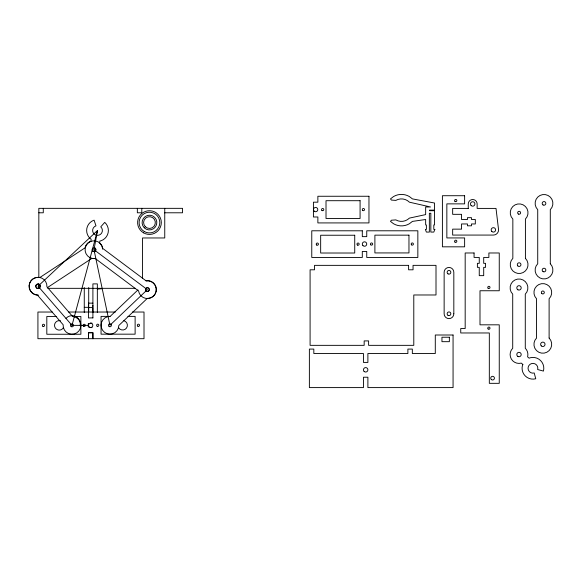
<?xml version="1.0" encoding="UTF-8"?>
<svg xmlns="http://www.w3.org/2000/svg" width="582" height="582" viewBox="0 0 582 582"><rect width="100%" height="100%" fill="white"/><g stroke="black" fill="none" stroke-linecap="round" stroke-linejoin="round"><path stroke-width="0.87" d="M88.457 326.698L88.457 324.029M92.902 303.142L88.457 303.142L88.457 317.961L92.902 317.874M92.902 317.961L92.902 307.587L88.457 307.587M92.902 306.481L92.902 305.368M93.978 249.714L147.355 289.647L109.94 325.28L93.978 249.714L97.514 230.479L38.048 286.177L72.001 325.367L88.442 325.367M72.001 325.367L97.514 230.479M63.416 327.666L63.394 327.71A4.743 4.743 0 0 1 57.298 329.674A4.743 4.743 0 0 1 54.81 323.774A4.743 4.743 0 0 1 60.477 320.777M137.949 289.923L110.158 316.39A8.89 8.89 0 0 0 101.05 325.062A8.89 8.89 0 0 0 109.722 334.163A8.89 8.89 0 0 0 118.823 325.498L147.268 298.413A8.89 8.89 0 0 0 156.354 288.963A8.89 8.89 0 0 0 146.155 280.735M47.433 287.581L91.883 258.379A8.89 8.89 0 0 0 95.732 258.328M38.834 212.786L43.279 212.786L43.279 208.341M164.4 212.786L182.522 212.786L182.522 208.341L38.834 208.341L38.834 277.541M47.848 288.33L135.3 288.33M97.347 289.072L101.792 288.737M84.266 307.325L88.711 307.325M52.365 312.032L37.925 312.032L37.925 338.695L144.009 338.695L144.009 312.032L132.383 312.032M68.611 312.032L115.338 312.032M56.709 316.477L46.815 316.477L46.815 334.25L80.883 334.25L80.883 316.477L72.815 316.477M110.013 316.39L101.05 316.39L101.05 334.17L135.119 334.17L135.119 316.39L127.924 316.39M90.239 323.141L92.014 323.141M90.239 327.586L92.014 327.586M118.524 327.579L118.568 327.673A4.743 4.743 0 0 0 126.44 328.139A4.743 4.743 0 0 0 123.857 320.689M164.75 208.341L164.75 237.965L142.525 237.965L142.525 278.436M141.79 208.341L141.79 212.786L137.345 212.786L137.345 208.341M97.347 312.614L97.347 283.885L92.902 283.885L92.902 312.614M88.711 287.537L88.711 311.676M88.457 324.058L88.457 326.669M88.289 323.585L88.289 327.142M84.266 287.537L84.266 312.418M38.834 283.834L38.834 288.33M65.962 318.398A8.235 8.235 0 0 1 80.221 325.367M101.85 246.164A8.89 8.89 0 0 0 99.602 243.043L99.871 240.999L100.926 240.795A10.862 10.862 0 0 0 104.738 222.368L100.766 226.835A4.889 4.889 0 0 1 100.54 234.32A4.889 4.889 0 0 1 93.207 232.8A4.889 4.889 0 0 1 95.979 225.838L94.102 220.163A10.862 10.862 0 0 0 90.283 238.591L91.17 239.195L90.894 241.239A8.89 8.89 0 0 0 84.987 247.874L39.772 277.57A8.89 8.89 0 0 0 29.107 285.624A8.89 8.89 0 0 0 38.485 295.147M102.126 246.884A8.89 8.89 0 0 1 102.563 249.169M94.677 247.714A2.204 2.204 0 0 1 94.379 251.773M92.698 251.65A2.204 2.204 0 0 1 92.225 251.322M37.524 288.432A2.204 2.204 0 0 1 36.099 285.122A2.204 2.204 0 0 1 39.7 284.911A2.204 2.204 0 0 1 38.667 288.366M149.312 289.567A1.826 1.826 0 0 1 147.595 291.349A1.826 1.826 0 0 1 145.675 289.8A1.826 1.826 0 0 1 147.057 287.748M148.003 287.77A1.826 1.826 0 0 1 149.261 289.094M88.457 332.773L88.457 338.695L88.457 332.686L92.902 332.686L92.902 338.695L92.902 332.773L88.457 332.773M434.834 229.403L433.801 232.08L430.833 232.08L430.833 213.267L429.356 213.267L429.356 232.08L426.388 232.08L425.355 229.403L426.388 229.403L426.388 224.958L425.653 224.958L425.653 219.501L412.434 221.393L409.335 223.779A15.743 15.743 0 0 1 393.592 223.779L390.486 221.393L391.388 220.222L395.833 219.894A11.262 11.262 0 0 0 409.422 218.105L425.653 214.598L425.653 206.981L430.52 206.981L409.422 202.187A11.262 11.262 0 0 0 395.833 200.397L391.388 200.07L390.486 198.898L393.592 196.512A15.743 15.743 0 0 1 409.335 196.512L412.434 198.898L434.536 203.023L434.536 210.124L429.509 210.124L429.509 210.72L434.536 210.72L434.536 224.958L433.801 224.958L433.801 229.403L434.834 229.403M522.854 364.47L522.447 365.46A10.862 10.862 0 0 0 535.753 378.766L534.211 372.989A4.889 4.889 0 0 1 528.07 368.697A4.889 4.889 0 0 1 533.367 363.401A4.889 4.889 0 0 1 537.666 369.534L543.435 371.083A10.862 10.862 0 0 0 530.129 357.777L529.14 358.185L527.583 356.831A8.89 8.89 0 0 0 525.284 348.247L525.284 294.157A8.89 8.89 0 0 0 525.284 281.586A8.89 8.89 0 0 0 512.713 281.586A8.89 8.89 0 0 0 512.713 294.157L512.713 348.247A8.89 8.89 0 0 0 521.297 363.117L522.854 364.47M464.625 195.719L442.407 195.719L442.407 246.826L464.625 246.826L464.625 237.936L446.845 237.936L446.845 203.867L464.625 203.867L464.625 195.719M368.966 196.258L317.867 196.258L317.867 202.18L313.422 202.18L313.422 216.991L317.867 216.991L317.867 222.921L368.966 222.921L368.966 196.258M360.083 200.703L326.015 200.703L326.015 218.476L360.083 218.476L360.083 200.703M468.255 208.407L452.658 208.407L452.658 214.329L461.548 214.329L461.548 219.516L467.47 219.516L467.47 217.661L471.471 217.661L471.471 219.516L475.327 219.516L475.327 223.961L471.471 223.961L471.471 225.809L467.47 225.809L467.47 223.961L461.548 223.961L461.548 229.141L452.658 229.141L452.658 235.07L493.398 235.07A5.187 5.187 0 0 0 498.578 229.883L496.01 208.407L477.138 208.407L477.138 203.962A4.445 4.445 0 0 0 472.693 199.517A4.445 4.445 0 0 0 468.255 203.962L468.255 208.407M362.302 230.792L311.77 230.792L311.77 257.462L362.302 257.462L362.302 251.446L366.747 251.446L366.747 257.462L417.847 257.462L417.847 230.792L366.747 230.792L366.747 236.634L362.302 236.634L362.302 230.792M354.729 235.237L320.66 235.237L320.66 253.017L354.729 253.017L354.729 235.237M408.964 235.15L374.895 235.15L374.895 252.93L408.964 252.93L408.964 235.15M474.068 252.981L465.178 252.981L465.178 328.524L460.74 328.524L460.74 332.969L489.324 332.969L489.324 383.334L499.254 383.334L499.254 324.821L479.997 324.821L479.997 290.753L499.254 290.753L499.254 252.981L488.88 252.981L488.88 257.426L483.7 257.426L483.7 263.348L485.548 263.348L485.548 267.349L483.7 267.349L483.7 275.642L479.255 275.642L479.255 267.349L477.4 267.349L477.4 263.348L479.255 263.348L479.255 257.426L474.068 257.426L474.068 252.981M408.6 265.356L314.535 265.356L314.535 269.801L310.09 269.801L310.09 345.344L364.165 345.344L364.165 340.907L368.602 340.907L368.602 345.344L413.787 345.344L413.787 294.979L436.005 294.979L436.005 265.356L413.045 265.356L413.045 269.801L408.6 269.801L408.6 265.356M453.065 335.006L435.292 335.006L435.292 353.521L412.332 353.521L412.332 349.084L407.887 349.084L407.887 353.521L367.889 353.521L367.889 362.411L363.444 362.411L363.444 353.521L313.822 353.521L313.822 349.084L309.377 349.084L309.377 387.597L363.444 387.597L363.444 377.223L367.889 377.223L367.889 387.597L453.065 387.597L453.065 335.006M449.362 337.233L441.956 337.233L441.956 341.678L449.362 341.678L449.362 337.233M146.082 280.851L102.774 248.449A8.89 8.89 0 0 0 92.705 240.919A8.89 8.89 0 0 0 85.176 250.988A8.89 8.89 0 0 0 95.244 258.517L138.552 290.913A8.89 8.89 0 0 0 148.621 298.442A8.89 8.89 0 0 0 156.151 288.381A8.89 8.89 0 0 0 146.082 280.851M72.634 316.499L46.916 286.81A8.89 8.89 0 0 0 38.688 277.308A8.89 8.89 0 0 0 29.187 285.544A8.89 8.89 0 0 0 37.415 295.045L63.132 324.727A8.89 8.89 0 0 0 71.36 334.228A8.89 8.89 0 0 0 80.862 326A8.89 8.89 0 0 0 72.634 316.499M550.296 263.762L550.296 209.673A8.89 8.89 0 0 0 550.296 197.109A8.89 8.89 0 0 0 537.724 197.109A8.89 8.89 0 0 0 537.724 209.673L537.724 263.762A8.89 8.89 0 0 0 537.724 276.334A8.89 8.89 0 0 0 550.296 276.334A8.89 8.89 0 0 0 550.296 263.762M549.11 338.04L549.11 298.762A8.89 8.89 0 0 0 549.11 286.191A8.89 8.89 0 0 0 536.546 286.191A8.89 8.89 0 0 0 536.546 298.762L536.546 338.04A8.89 8.89 0 0 0 536.546 350.611A8.89 8.89 0 0 0 549.11 350.611A8.89 8.89 0 0 0 549.11 338.04M525.415 258.343L525.415 219.065A8.89 8.89 0 0 0 525.415 206.494A8.89 8.89 0 0 0 512.844 206.494A8.89 8.89 0 0 0 512.844 219.065L512.844 258.343A8.89 8.89 0 0 0 512.844 270.906A8.89 8.89 0 0 0 525.415 270.906A8.89 8.89 0 0 0 525.415 258.343M453.822 313.771L453.822 272.296A4.838 4.838 0 0 0 448.984 267.451A4.838 4.838 0 0 0 444.139 272.296L444.139 313.771A4.838 4.838 0 0 0 448.984 318.609A4.838 4.838 0 0 0 453.822 313.771M543.101 271.634A1.826 1.826 0 0 0 545.843 270.048A1.826 1.826 0 0 0 543.101 268.469A1.826 1.826 0 0 0 543.101 271.634M543.101 204.973A1.826 1.826 0 0 0 545.843 203.387A1.826 1.826 0 0 0 543.101 201.808A1.826 1.826 0 0 0 543.101 204.973M517.835 265.916A1.826 1.826 0 0 0 520.897 265.101A1.826 1.826 0 0 0 518.657 262.86A1.826 1.826 0 0 0 517.835 265.916M518.387 214.06A1.484 1.484 0 0 0 520.606 212.779A1.484 1.484 0 0 0 518.387 211.499A1.484 1.484 0 0 0 518.387 214.06M541.784 293.524A1.484 1.484 0 0 0 544.257 292.862A1.484 1.484 0 0 0 542.446 291.044A1.484 1.484 0 0 0 541.784 293.524M541.267 345.883A2.204 2.204 0 0 0 544.956 344.893A2.204 2.204 0 0 0 542.257 342.194A2.204 2.204 0 0 0 541.267 345.883M491.826 231.454A2.219 2.219 0 0 0 495.544 230.457A2.219 2.219 0 0 0 492.823 227.737A2.219 2.219 0 0 0 491.826 231.454M471.122 205.533A2.219 2.219 0 0 0 474.839 204.537A2.219 2.219 0 0 0 472.118 201.816A2.219 2.219 0 0 0 471.122 205.533M448.053 273.896A1.855 1.855 0 0 0 450.832 272.296A1.855 1.855 0 0 0 448.053 270.688A1.855 1.855 0 0 0 448.053 273.896M448.053 315.371A1.855 1.855 0 0 0 450.832 313.771A1.855 1.855 0 0 0 448.053 312.17A1.855 1.855 0 0 0 448.053 315.371M364.099 371.389A2.219 2.219 0 0 0 367.817 370.392A2.219 2.219 0 0 0 365.089 367.671A2.219 2.219 0 0 0 364.099 371.389M488.094 328.939A1.113 1.113 0 0 0 489.957 328.444A1.113 1.113 0 0 0 488.596 327.084A1.113 1.113 0 0 0 488.094 328.939M488.094 288.206A1.113 1.113 0 0 0 489.957 287.704A1.113 1.113 0 0 0 488.596 286.344A1.113 1.113 0 0 0 488.094 288.206M491.273 379.464A1.855 1.855 0 0 0 494.373 378.627A1.855 1.855 0 0 0 492.11 376.365A1.855 1.855 0 0 0 491.273 379.464M454.949 201.321A1.113 1.113 0 0 0 456.812 200.826A1.113 1.113 0 0 0 455.451 199.466A1.113 1.113 0 0 0 454.949 201.321M454.949 242.061A1.113 1.113 0 0 0 456.812 241.559A1.113 1.113 0 0 0 455.451 240.199A1.113 1.113 0 0 0 454.949 242.061M517.893 356.439A2.204 2.204 0 0 0 521.203 354.533A2.204 2.204 0 0 0 517.893 352.627A2.204 2.204 0 0 0 517.893 356.439M517.893 289.778A2.204 2.204 0 0 0 521.203 287.872A2.204 2.204 0 0 0 517.893 285.966A2.204 2.204 0 0 0 517.893 289.778M314.12 211.106A2.146 2.146 0 0 0 317.714 210.146A2.146 2.146 0 0 0 315.088 207.512A2.146 2.146 0 0 0 314.12 211.106M321.89 210.371A1.113 1.113 0 0 0 323.752 209.876A1.113 1.113 0 0 0 322.392 208.516A1.113 1.113 0 0 0 321.89 210.371M362.63 210.371A1.113 1.113 0 0 0 364.485 209.876A1.113 1.113 0 0 0 363.124 208.516A1.113 1.113 0 0 0 362.63 210.371M316.768 245.087A1.113 1.113 0 0 0 318.434 244.127A1.113 1.113 0 0 0 316.768 243.167A1.113 1.113 0 0 0 316.768 245.087M357.508 245.087A1.113 1.113 0 0 0 359.174 244.127A1.113 1.113 0 0 0 357.508 243.167A1.113 1.113 0 0 0 357.508 245.087M411.51 244.826A1.113 1.113 0 0 0 413.366 244.331A1.113 1.113 0 0 0 412.005 242.97A1.113 1.113 0 0 0 411.51 244.826M370.77 244.826A1.113 1.113 0 0 0 372.633 244.331A1.113 1.113 0 0 0 371.272 242.97A1.113 1.113 0 0 0 370.77 244.826M362.95 245.611A2.219 2.219 0 0 0 366.667 244.615A2.219 2.219 0 0 0 363.946 241.894A2.219 2.219 0 0 0 362.95 245.611M143.536 232.836A11.851 11.851 0 0 0 161.316 222.571A11.851 11.851 0 0 0 143.536 212.306A11.851 11.851 0 0 0 143.536 232.836M145.311 226.725A5.871 5.871 0 0 0 155.139 224.092A5.871 5.871 0 0 0 147.944 216.897A5.871 5.871 0 0 0 145.311 226.725M144.249 227.78A7.37 7.37 0 0 0 156.58 224.477A7.37 7.37 0 0 0 147.552 215.456A7.37 7.37 0 0 0 144.249 227.78M144.285 231.541A10.36 10.36 0 0 0 159.817 222.571A10.36 10.36 0 0 0 144.285 213.601A10.36 10.36 0 0 0 144.285 231.541M109.169 326.546A1.484 1.484 0 0 0 111.417 325.316A1.484 1.484 0 0 0 109.227 323.978A1.484 1.484 0 0 0 109.169 326.546M36.819 288.003A2.204 2.204 0 0 0 40.253 286.337A2.204 2.204 0 0 0 37.088 284.198A2.204 2.204 0 0 0 36.819 288.003M71.164 326.589A1.484 1.484 0 0 0 73.478 325.469A1.484 1.484 0 0 0 71.353 324.029A1.484 1.484 0 0 0 71.164 326.589M146.257 291.116A1.826 1.826 0 0 0 149.167 289.865A1.826 1.826 0 0 0 146.635 287.966A1.826 1.826 0 0 0 146.257 291.116M92.88 251.184A1.826 1.826 0 0 0 95.79 249.933A1.826 1.826 0 0 0 93.258 248.034A1.826 1.826 0 0 0 92.88 251.184M42.93 326.327A1.113 1.113 0 0 0 44.596 325.367A1.113 1.113 0 0 0 42.93 324.4A1.113 1.113 0 0 0 42.93 326.327M83.663 326.327A1.113 1.113 0 0 0 85.328 325.367A1.113 1.113 0 0 0 83.663 324.4A1.113 1.113 0 0 0 83.663 326.327M137.898 326.24A1.113 1.113 0 0 0 139.564 325.28A1.113 1.113 0 0 0 137.898 324.32A1.113 1.113 0 0 0 137.898 326.24M97.165 326.24A1.113 1.113 0 0 0 98.831 325.28A1.113 1.113 0 0 0 97.165 324.32A1.113 1.113 0 0 0 97.165 326.24M89.606 327.222A2.146 2.146 0 0 0 92.829 325.367A2.146 2.146 0 0 0 89.606 323.505A2.146 2.146 0 0 0 89.606 327.222"/></g></svg>
